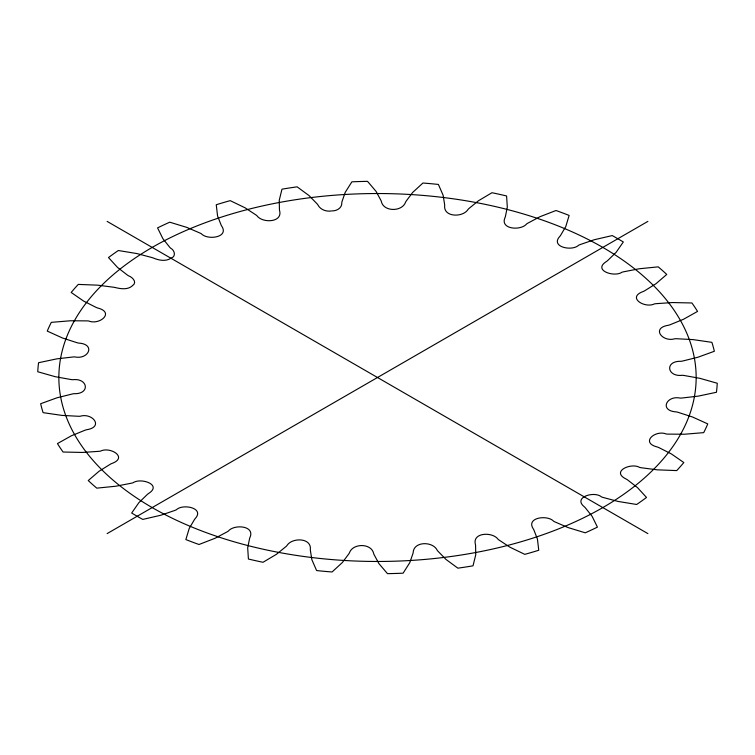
<?xml version="1.0" encoding="UTF-8"?>
<svg xmlns="http://www.w3.org/2000/svg" width="755" height="755" viewBox="0 0 755 755"><rect width="100%" height="100%" fill="white"/><g stroke="black" fill="none" stroke-linecap="round" stroke-linejoin="round"><path stroke-width="1.13" d="M132.644 285.55C137.514 282.276 132.352 277.113 128.595 275.83A53.161 30.691 0 0 1 127.538 275.179L117.563 267.459L108.493 257.549A339.892 196.234 0 0 1 118.346 250.518L137.023 253.586L152.18 257.615A53.161 30.691 0 0 1 153.501 258.078C158.89 260.352 165.562 261.655 170.809 258.342M132.408 285.758C127.822 289.977 120.923 288.91 115.392 287.57A53.161 30.691 0 0 0 113.929 287.277L97.65 285.163L78.284 284.409A339.892 196.234 0 0 0 71.178 292.459L83.616 301.066L96.149 307.417A53.161 30.691 0 0 0 97.423 307.927C115.26 312.268 99.613 325.443 88.741 320.998A53.161 30.691 0 0 0 87.193 320.884L70.517 320.771L51.302 322.357A339.892 196.234 0 0 0 47.244 331.096L62.514 338.014L77.057 342.723A53.161 30.691 0 0 0 78.492 343.072C96.036 344.016 88.637 359.927 74.698 356.898A53.161 30.691 0 0 0 73.15 356.973L56.795 358.861L38.571 362.721A339.892 196.234 0 0 0 37.75 371.753L55.172 376.688L71.102 379.548A53.161 30.691 0 0 0 72.631 379.718C88.042 377.774 90.562 394.299 73.896 393.695A53.161 30.691 0 0 0 72.414 393.959L57.087 397.762L40.657 403.727A339.892 196.234 0 0 0 43.101 412.655L61.919 415.392L78.539 416.279A53.161 30.691 0 0 0 80.087 416.26C92.469 412.409 104.303 427.17 86.363 429.784A53.161 30.691 0 0 0 85.004 430.218L71.385 435.786L57.456 443.581A339.892 196.234 0 0 0 63.071 452.028L82.465 452.443L99.037 451.32A53.161 30.691 0 0 0 100.547 451.113C110.07 446.28 128.765 457.558 111.561 463.589A53.161 30.691 0 0 0 110.381 464.174L99.065 471.252L88.25 480.558A339.892 196.234 0 0 0 96.782 488.145L115.902 486.22L131.7 483.134A53.161 30.691 0 0 0 133.106 482.747C140.515 477.424 162.957 484.616 148.367 493.628A53.161 30.691 0 0 0 147.433 494.346L138.911 502.622L131.681 513.023A339.892 196.234 0 0 0 142.761 519.421L160.768 515.25L175.113 510.333A53.161 30.691 0 0 0 176.349 509.785C182.804 503.396 205.02 508.002 195.196 518.6A53.161 30.691 0 0 0 194.535 519.412L189.184 528.528L185.862 539.57A339.892 196.234 0 0 0 198.999 544.497L215.118 538.249L227.378 531.718A53.161 30.691 0 0 0 228.387 531.039C234.116 524.045 255.275 525.603 249.99 537.4A53.161 30.691 0 0 0 249.641 538.268L247.687 547.837L248.414 559.03A339.892 196.234 0 0 0 263.033 562.277L276.557 554.236L286.192 546.375A53.161 30.691 0 0 0 286.938 545.582C291.883 537.428 311.371 537.551 310.362 549.206A53.161 30.691 0 0 0 310.324 550.102L311.862 559.7L316.609 570.563A339.892 196.234 0 0 0 332.077 571.979L342.402 562.484L348.999 553.641A53.161 30.691 0 0 0 349.452 552.783C352.896 543.062 371.394 543.015 373.668 553.519A53.161 30.691 0 0 0 373.952 554.397L378.916 563.589L387.466 573.649A339.892 196.234 0 0 0 403.104 573.177L409.786 562.654L413.051 553.217A53.161 30.691 0 0 0 413.183 552.32C413.966 541.146 432.813 541.222 437.136 550.131A53.161 30.691 0 0 0 437.73 550.961L445.894 559.361L457.879 568.166A339.892 196.234 0 0 0 473.017 565.825L475.763 554.736L475.556 545.11A53.161 30.691 0 0 0 475.357 544.213C472.3 532.332 492.609 531.69 497.998 539.202A53.161 30.691 0 0 0 498.885 539.938L509.889 547.177L524.791 554.359A339.892 196.234 0 0 0 538.749 550.253L537.437 539.07L533.766 529.67A53.161 30.691 0 0 0 533.256 528.83C525.678 517.468 547.535 514.57 553.594 521.205A53.161 30.691 0 0 0 554.727 521.818L568.1 527.575L585.257 532.813A339.892 196.234 0 0 0 597.431 527.122L592.128 516.345L585.153 507.587A53.161 30.691 0 0 0 584.351 506.822C572.432 497.3 594.534 490.674 601.499 496.922A53.161 30.691 0 0 0 602.82 497.385L617.977 501.414L636.654 504.482A339.892 196.234 0 0 0 646.506 497.451L637.437 487.541L627.462 479.821A53.161 30.691 0 0 0 626.405 479.17C610.276 471.526 631.265 462.334 639.608 467.43A53.161 30.691 0 0 0 641.07 467.723L657.35 469.836L676.716 470.591A339.892 196.234 0 0 0 683.822 462.541L671.384 453.934L658.851 447.583A53.161 30.691 0 0 0 657.577 447.073C639.721 442.713 655.397 429.567 666.259 434.002A53.161 30.691 0 0 0 667.807 434.116L684.483 434.229L703.698 432.643A339.892 196.234 0 0 0 707.756 423.904L692.486 416.986L677.943 412.277A53.161 30.691 0 0 0 676.508 411.928C658.955 410.956 666.363 395.082 680.302 398.102A53.161 30.691 0 0 0 681.85 398.027L698.205 396.139L716.429 392.279A339.892 196.234 0 0 0 717.25 383.247L699.828 378.312L683.898 375.452A53.161 30.691 0 0 0 682.369 375.282C666.958 377.226 664.438 360.701 681.104 361.305A53.161 30.691 0 0 0 682.586 361.041L697.913 357.238L714.343 351.273A339.892 196.234 0 0 0 711.899 342.345L693.081 339.608L676.461 338.721A53.161 30.691 0 0 0 674.913 338.74C662.531 342.581 650.687 327.84 668.637 325.216A53.161 30.691 0 0 0 669.996 324.782L683.615 319.214L697.544 311.419A339.892 196.234 0 0 0 691.929 302.972L672.535 302.557L655.963 303.68A53.161 30.691 0 0 0 654.453 303.887C644.93 308.738 626.235 297.423 643.439 291.411A53.161 30.691 0 0 0 644.619 290.826L655.935 283.748L666.75 274.442A339.892 196.234 0 0 0 658.218 266.855L639.098 268.78L623.3 271.866A53.161 30.691 0 0 0 621.894 272.253C614.495 277.585 592.033 270.365 606.633 261.372A53.161 30.691 0 0 0 607.567 260.654L616.089 252.378L623.319 241.977A339.892 196.234 0 0 0 612.239 235.579L594.232 239.75L579.887 244.667A53.161 30.691 0 0 0 578.651 245.215C572.205 251.594 549.97 247.008 559.804 236.4A53.161 30.691 0 0 0 560.465 235.588L565.816 226.472L569.138 215.43A339.892 196.234 0 0 0 556.001 210.503L539.882 216.751L527.622 223.282A53.161 30.691 0 0 0 526.612 223.961C520.874 230.954 499.716 229.397 505.01 217.6A53.161 30.691 0 0 0 505.359 216.732L507.313 207.163L506.586 195.97A339.892 196.234 0 0 0 491.967 192.723L478.443 200.764L468.808 208.625A53.161 30.691 0 0 0 468.062 209.418C463.108 217.572 443.629 217.459 444.638 205.794A53.161 30.691 0 0 0 444.676 204.898L443.138 195.3L438.391 184.437A339.892 196.234 0 0 0 422.923 183.021L412.598 192.516L406.001 201.359A53.161 30.691 0 0 0 405.548 202.217C402.104 211.938 383.606 211.985 381.332 201.481A53.161 30.691 0 0 0 381.048 200.603L376.084 191.411L367.534 181.351A339.892 196.234 0 0 0 351.896 181.823L345.214 192.346L341.949 201.783A53.161 30.691 0 0 0 341.817 202.68C342.194 207.889 336.862 210.985 332.219 210.9M171.102 258.163C176.33 256.455 174.66 250.207 170.649 248.178A53.161 30.691 0 0 1 169.847 247.414L162.872 238.655L157.569 227.878A339.892 196.234 0 0 1 169.743 222.187L186.9 227.425L200.273 233.182A53.161 30.691 0 0 1 201.406 233.795C207.465 240.43 229.331 237.532 221.744 226.17A53.161 30.691 0 0 1 221.234 225.33L217.563 215.93L216.251 204.747A339.892 196.234 0 0 1 230.209 200.641L245.111 207.823L256.115 215.062A53.161 30.691 0 0 1 257.002 215.798C262.4 223.31 282.71 222.668 279.643 210.787A53.161 30.691 0 0 1 279.444 209.89L279.237 200.264L281.983 189.175A339.892 196.234 0 0 1 297.121 186.834L309.106 195.639L317.27 204.039A53.161 30.691 0 0 1 317.864 204.869C320.356 209.73 326.198 211.796 331.388 210.975M107.116 533.606L647.884 221.394M107.116 221.394L647.884 533.606M218.176 536.824A318.657 183.975 0 0 0 696.157 377.5A318.657 183.975 0 0 0 218.176 218.176A318.657 183.975 0 0 0 218.176 536.824"/></g></svg>
